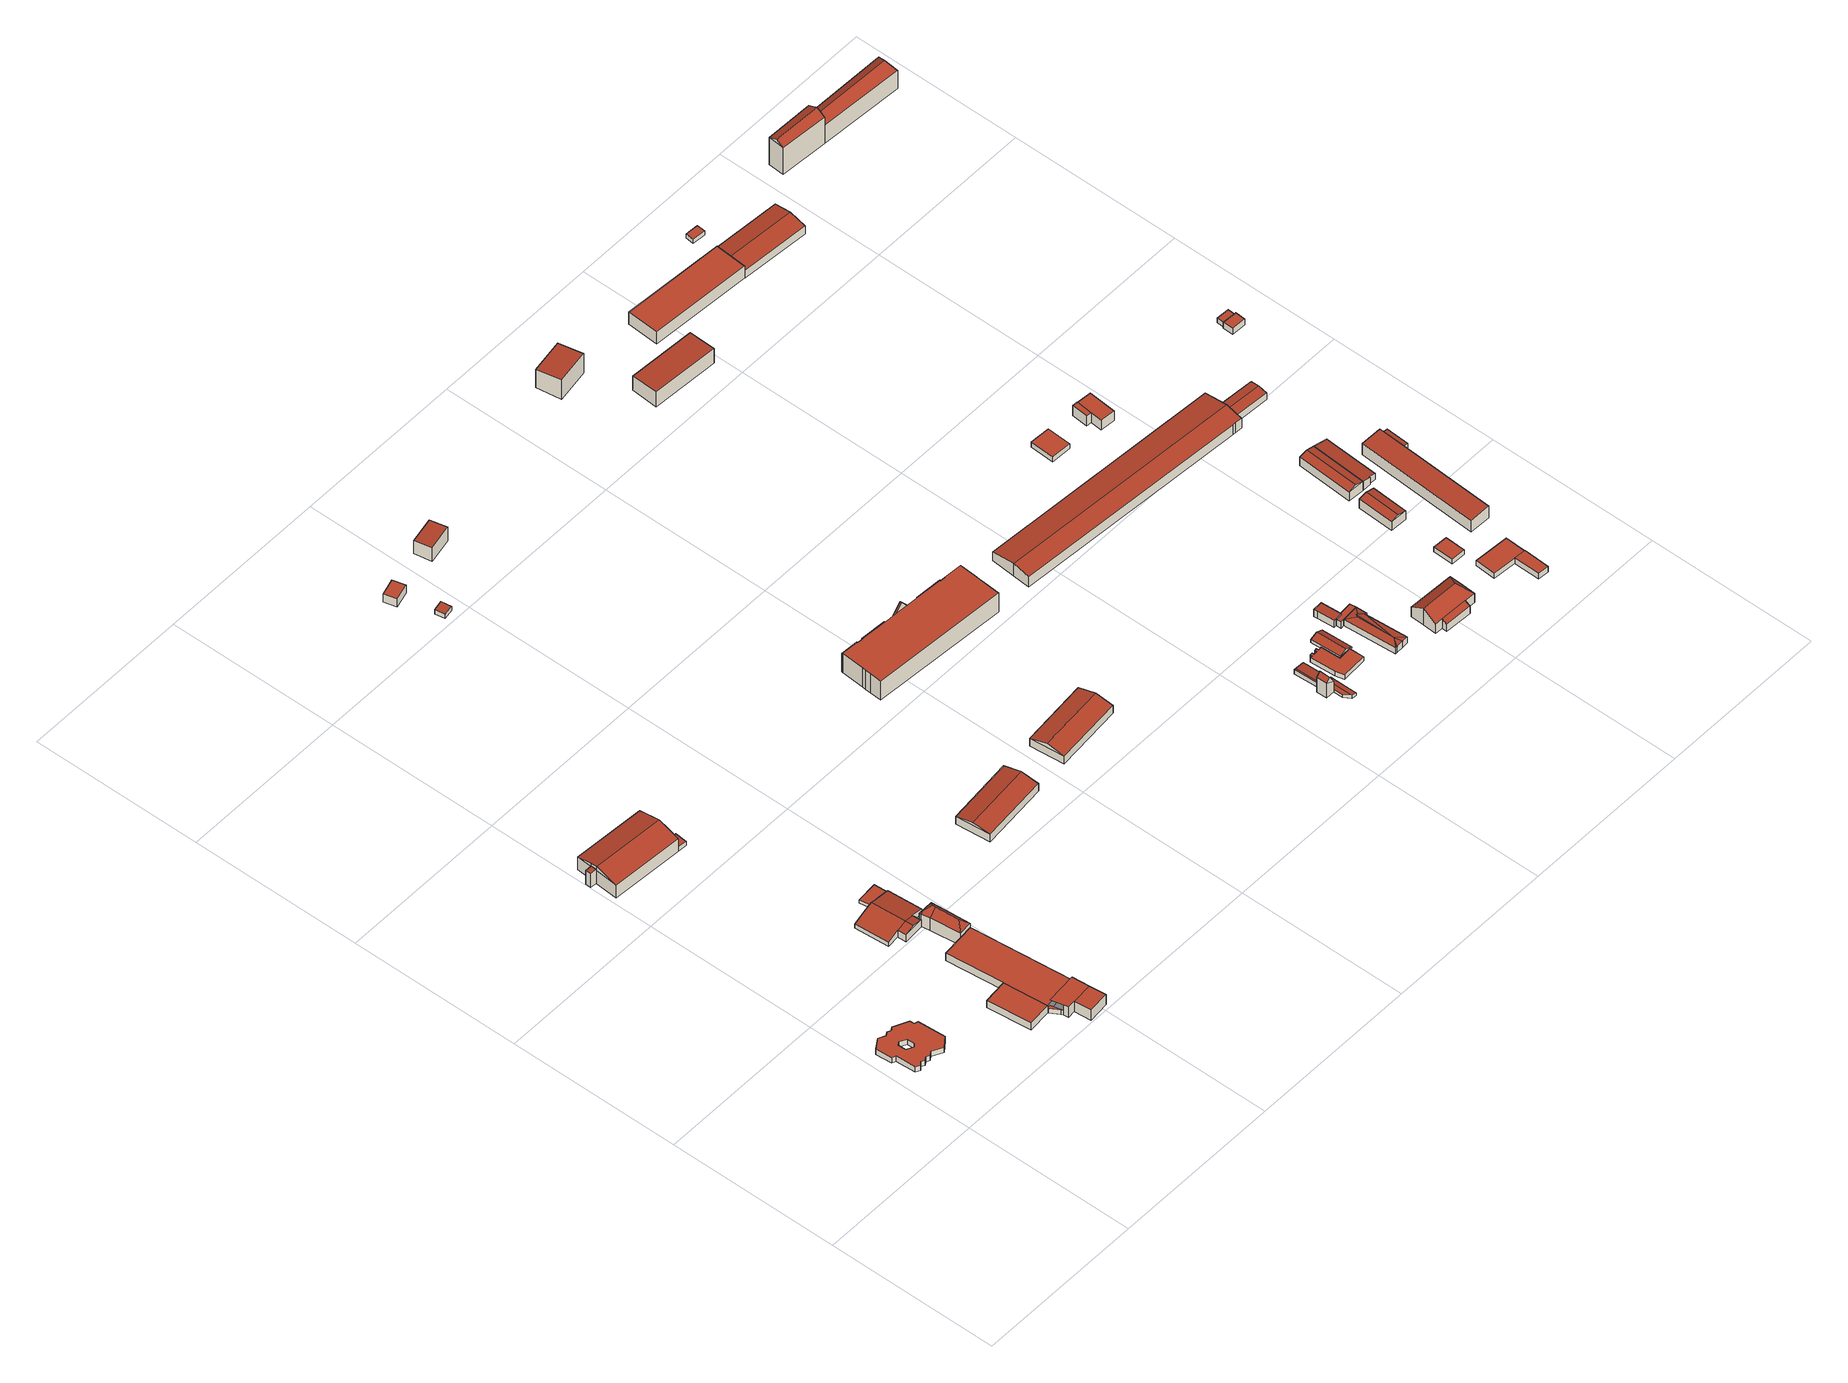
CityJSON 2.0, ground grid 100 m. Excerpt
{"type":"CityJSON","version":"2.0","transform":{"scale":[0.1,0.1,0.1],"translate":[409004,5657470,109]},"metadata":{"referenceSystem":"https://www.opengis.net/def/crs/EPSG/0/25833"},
"CityObjects":{
"building1":{"type":"Building","attributes":{"Gemeindeschluessel":14612000,"Dachneigung":90,"Dachorientierung":0,"MittlereTraufHoehe":114.91,"QualitaetDacherkennung":99,"ObjektHoehe":3.63,"BodenHoehe":111.28,"Geometrietyp2DReferenz":"3000","AbsoluteHoehe":114.91,"Dachflaeche":569.96,"measuredHeight":3.63,"function":"31001_2000","roofType":"1000","storeysAboveGround":1},"geometry":[{"type":"MultiSurface","lod":"2","boundaries":[[[0,1,2,3]],[[1,4,5,2]],[[4,6,7,5]],[[6,8,9,7]],[[8,10,11,9]],[[10,12,13,11]],[[12,14,15,13]],[[14,16,17,15]],[[16,18,19,17]],[[18,20,21,19]],[[20,22,23,21]],[[22,24,25,23]],[[24,26,27,25]],[[26,28,29,27]],[[28,30,31,29]],[[30,32,33,31]],[[32,34,35,33]],[[34,36,37,35]],[[36,38,39,37]],[[40,41,42,43]],[[41,44,45,42]],[[44,46,47,45]],[[46,48,49,47]],[[48,50,51,49]],[[50,40,43,51]],[[38,0,3,39]],[[38,40,50,48,46,44,41,40,38,36,34,32,30,28,26,24,22,20,18,16,14,12,10,8,6,4,1,0]],[[3,2,5,7,9,11,13,15,17,19,21,23,25,27,29,31,33,35,37,39,43,42,45,47,49,51,43,39]]],"semantics":{"surfaces":[{"type":"WallSurface"},{"type":"RoofSurface"},{"type":"GroundSurface"}],"values":[0,0,0,0,0,0,0,0,0,0,0,0,0,0,0,0,0,0,0,0,0,0,0,0,0,0,1,2]}}]},
"building2":{"type":"Building","attributes":{"Dachtyp_tdc":"tdcPolyFlatRoof","Gemeindeschluessel":14612000,"Dachneigung":3.98,"QualitaetDacherkennung":60,"Geometrietyp2DReferenz":"3000","measuredHeight":9.64,"function":"31001_2000","roofType":"2100"},"geometry":[{"type":"Solid","lod":"2","boundaries":[[[[52,53,54,55]],[[53,56,57,54]],[[56,58,59,57]],[[58,52,55,59]],[[58,56,53,52]],[[55,54,57,59]]]],"semantics":{"surfaces":[{"type":"WallSurface"},{"type":"RoofSurface"},{"type":"GroundSurface"}],"values":[[0,0,0,0,1,2]]}}]},
"building3":{"type":"Building","attributes":{"Gemeindeschluessel":14612000,"Geometrietyp2DReferenz":"3000","function":"31001_2000","roofType":"9999"},"children":["building3-1","building3-2","building3-3","building3-4","building3-5"]},
"building3-1":{"type":"BuildingPart","attributes":{"Dachtyp_tdc":"tdcPolyFlatRoof","Dachneigung":0,"QualitaetDacherkennung":88,"Geometrietyp2DReferenz":"3000","measuredHeight":4.93,"roofType":"1000"},"parents":["building3"],"geometry":[{"type":"MultiSurface","lod":"2","boundaries":[[[60,61,62,63]],[[61,64,65,62]],[[64,66,67,65]],[[66,64,61,60]],[[63,62,65,67]]],"semantics":{"surfaces":[{"type":"WallSurface"},{"type":"RoofSurface"},{"type":"GroundSurface"}],"values":[0,0,0,1,2]}}]},
"building3-2":{"type":"BuildingPart","attributes":{"Dachtyp_tdc":"tdcPolyFlatRoof","Dachneigung":0,"QualitaetDacherkennung":66,"Geometrietyp2DReferenz":"3000","measuredHeight":7.04,"roofType":"1000"},"parents":["building3"],"geometry":[{"type":"MultiSurface","lod":"2","boundaries":[[[68,69,70,71,72]],[[73,74,75,76]],[[74,77,78,79,75]],[[80,77,74,73,69,68]],[[71,70,76,75,79,81]]],"semantics":{"surfaces":[{"type":"WallSurface"},{"type":"RoofSurface"},{"type":"GroundSurface"}],"values":[0,0,0,1,2]}}]},
"building3-3":{"type":"BuildingPart","attributes":{"Dachtyp_tdc":"tdcPolyFlatRoof","Dachneigung":0,"QualitaetDacherkennung":81,"Geometrietyp2DReferenz":"3000","measuredHeight":7.07,"roofType":"1000"},"parents":["building3"],"geometry":[{"type":"MultiSurface","lod":"2","boundaries":[[[82,83,70,69]],[[82,84,85,83]],[[84,73,76,85]],[[73,84,82,69]],[[70,83,85,76]]],"semantics":{"surfaces":[{"type":"WallSurface"},{"type":"RoofSurface"},{"type":"GroundSurface"}],"values":[0,0,0,1,2]}}]},
"building3-4":{"type":"BuildingPart","attributes":{"Dachtyp_tdc":"tdcPolyFlatRoof","Dachneigung":0,"QualitaetDacherkennung":66,"Geometrietyp2DReferenz":"3000","measuredHeight":3.31,"roofType":"1000"},"parents":["building3"],"geometry":[{"type":"MultiSurface","lod":"2","boundaries":[[[78,86,87,79]],[[86,88,89,87]],[[88,90,63,89]],[[88,86,78,91,90]],[[63,81,79,87,89]]],"semantics":{"surfaces":[{"type":"WallSurface"},{"type":"RoofSurface"},{"type":"GroundSurface"}],"values":[0,0,0,1,2]}}]},
"building3-5":{"type":"BuildingPart","attributes":{"Dachtyp_tdc":"tdcPolyFlatRoof","Dachneigung":0,"QualitaetDacherkennung":70,"Geometrietyp2DReferenz":"3000","measuredHeight":5.17,"roofType":"1000"},"parents":["building3"],"geometry":[{"type":"MultiSurface","lod":"2","boundaries":[[[92,72,71,93]],[[94,60,63,90]],[[95,96,97,67,66]],[[96,98,99,97]],[[98,92,93,99]],[[98,96,95,94,100,72,92]],[[93,71,81,63,67,97,99]]],"semantics":{"surfaces":[{"type":"WallSurface"},{"type":"RoofSurface"},{"type":"GroundSurface"}],"values":[0,0,0,0,0,1,2]}}]},
"building4":{"type":"Building","attributes":{"Dachtyp_tdc":"tdcGableRoof","Gemeindeschluessel":14612000,"Dachneigung":14.98,"QualitaetDacherkennung":90,"Geometrietyp2DReferenz":"3000","measuredHeight":12.4,"function":"31001_2000","roofType":"3100"},"geometry":[{"type":"Solid","lod":"2","boundaries":[[[[101,102,55,103]],[[102,104,59,55]],[[104,105,106,59]],[[105,107,108,106]],[[107,109,110,108]],[[109,111,112,110]],[[111,101,103,112]],[[111,113,114,115,101]],[[105,116,117,115,114,107]],[[102,117,116,104]],[[101,115,117,102]],[[104,116,105]],[[109,113,111]],[[107,114,113,109]],[[103,55,59,106,108,110,112]]]],"semantics":{"surfaces":[{"type":"WallSurface"},{"type":"RoofSurface"},{"type":"GroundSurface"}],"values":[[0,0,0,0,0,0,0,1,1,0,0,0,0,0,2]]}}]},
"building5":{"type":"Building","attributes":{"Gemeindeschluessel":14612000,"Geometrietyp2DReferenz":"3000","function":"31001_2000","roofType":"9999"},"children":["building5-1","building5-2"]},
"building5-1":{"type":"BuildingPart","attributes":{"Dachtyp_tdc":"tdcGableRoof","Dachneigung":14.1,"QualitaetDacherkennung":59,"Geometrietyp2DReferenz":"3000","measuredHeight":6.17,"roofType":"3100"},"parents":["building5"],"geometry":[{"type":"MultiSurface","lod":"2","boundaries":[[[118,119,120,121]],[[119,122,123,120]],[[122,124,125,123]],[[126,127,128,129]],[[127,130,131,128]],[[130,132,133,131]],[[132,134,135,133]],[[134,136,137,135]],[[136,138,139,137]],[[138,118,121,139]],[[134,132,130,127,126,140,141]],[[141,124,122,119,118,138,136,134]],[[121,120,123,125,142,129,128,131,133,135,137,139]]],"semantics":{"surfaces":[{"type":"WallSurface"},{"type":"RoofSurface"},{"type":"GroundSurface"}],"values":[0,0,0,0,0,0,0,0,0,0,1,1,2]}}]},
"building5-2":{"type":"BuildingPart","attributes":{"Dachtyp_tdc":"tdcGableRoof","Dachneigung":14.08,"QualitaetDacherkennung":79,"Geometrietyp2DReferenz":"3000","measuredHeight":6.19,"roofType":"3100"},"parents":["building5"],"geometry":[{"type":"MultiSurface","lod":"2","boundaries":[[[143,144,145,146]],[[144,147,148,145]],[[147,126,129,148]],[[143,146,125,124]],[[143,124,141,149,144]],[[147,149,141,126]],[[144,149,147]],[[146,145,148,129,142,125]]],"semantics":{"surfaces":[{"type":"WallSurface"},{"type":"RoofSurface"},{"type":"GroundSurface"}],"values":[0,0,0,0,1,1,0,2]}}]},
"building6":{"type":"Building","attributes":{"Dachtyp_tdc":"tdcPolyFlatRoof","Gemeindeschluessel":14612000,"Dachneigung":0,"QualitaetDacherkennung":71,"Geometrietyp2DReferenz":"3000","measuredHeight":3,"function":"31001_2000","roofType":"1000"},"geometry":[{"type":"Solid","lod":"2","boundaries":[[[[150,151,152,153]],[[151,154,155,152]],[[154,156,157,155]],[[156,150,153,157]],[[156,154,151,150]],[[153,152,155,157]]]],"semantics":{"surfaces":[{"type":"WallSurface"},{"type":"RoofSurface"},{"type":"GroundSurface"}],"values":[[0,0,0,0,1,2]]}}]},
"building7":{"type":"Building","attributes":{"Dachtyp_tdc":"tdcFreeFormRoof","Gemeindeschluessel":14612000,"Dachneigung":44.34,"QualitaetDacherkennung":5,"Geometrietyp2DReferenz":"3000","measuredHeight":12.81,"function":"31001_2000","roofType":"5000"},"geometry":[{"type":"Solid","lod":"2","boundaries":[[[[158,159,160,161]],[[159,162,163,160]],[[162,164,165,163]],[[164,166,167,165]],[[166,168,169,167]],[[168,158,161,169]],[[170,171,168,166]],[[170,166,164]],[[172,171,170,164,162]],[[173,172,162,159]],[[173,159,158]],[[171,172,173,158,168]],[[161,160,163,165,167,169]]]],"semantics":{"surfaces":[{"type":"WallSurface"},{"type":"RoofSurface"},{"type":"GroundSurface"}],"values":[[0,0,0,0,0,0,1,1,1,1,1,1,2]]}}]},
"building8":{"type":"Building","attributes":{"Dachtyp_tdc":"tdcPolyFlatRoof","Gemeindeschluessel":14612000,"Dachneigung":0,"QualitaetDacherkennung":32,"Geometrietyp2DReferenz":"3000","measuredHeight":2.02,"function":"31001_2000","roofType":"1000"},"geometry":[{"type":"Solid","lod":"2","boundaries":[[[[174,175,176,177]],[[175,178,179,176]],[[178,180,181,179]],[[180,174,177,181]],[[180,178,175,174]],[[177,176,179,181]]]],"semantics":{"surfaces":[{"type":"WallSurface"},{"type":"RoofSurface"},{"type":"GroundSurface"}],"values":[[0,0,0,0,1,2]]}}]},
"building9":{"type":"Building","attributes":{"Dachtyp_tdc":"tdcGableRoof","Gemeindeschluessel":14612000,"Dachneigung":12.8,"QualitaetDacherkennung":93,"Geometrietyp2DReferenz":"3000","measuredHeight":7.67,"function":"31001_2000","roofType":"3100"},"geometry":[{"type":"Solid","lod":"2","boundaries":[[[[182,183,184,185]],[[183,186,187,184]],[[186,188,189,187]],[[188,182,185,189]],[[186,183,190]],[[182,188,191]],[[183,182,191,190]],[[188,186,190,191]],[[185,184,187,189]]]],"semantics":{"surfaces":[{"type":"WallSurface"},{"type":"RoofSurface"},{"type":"GroundSurface"}],"values":[[0,0,0,0,0,0,1,1,2]]}}]},
"building10":{"type":"Building","attributes":{"Dachtyp_tdc":"tdcPolyFlatRoof","Gemeindeschluessel":14612000,"Dachneigung":0,"QualitaetDacherkennung":80,"Geometrietyp2DReferenz":"3000","measuredHeight":5.63,"function":"31001_2000","roofType":"1000"},"geometry":[{"type":"Solid","lod":"2","boundaries":[[[[192,193,194,195]],[[193,196,197,194]],[[196,198,199,197]],[[198,192,195,199]],[[198,196,193,192]],[[195,194,197,199]]]],"semantics":{"surfaces":[{"type":"WallSurface"},{"type":"RoofSurface"},{"type":"GroundSurface"}],"values":[[0,0,0,0,1,2]]}}]},
"building11":{"type":"Building","attributes":{"Dachtyp_tdc":"tdcPolyFlatRoof","Gemeindeschluessel":14612000,"Dachneigung":3.37,"QualitaetDacherkennung":80,"Geometrietyp2DReferenz":"3000","measuredHeight":3.05,"function":"31001_2000","roofType":"2100"},"geometry":[{"type":"Solid","lod":"2","boundaries":[[[[200,201,202,203]],[[201,204,205,202]],[[204,206,207,205]],[[206,200,203,207]],[[206,204,201,200]],[[203,202,205,207]]]],"semantics":{"surfaces":[{"type":"WallSurface"},{"type":"RoofSurface"},{"type":"GroundSurface"}],"values":[[0,0,0,0,1,2]]}}]},
"building12":{"type":"Building","attributes":{"Dachtyp_tdc":"tdcPolyFlatRoof","Gemeindeschluessel":14612000,"Dachneigung":2.87,"QualitaetDacherkennung":81,"Geometrietyp2DReferenz":"3000","measuredHeight":9.74,"function":"31001_2000","roofType":"2100"},"geometry":[{"type":"Solid","lod":"2","boundaries":[[[[208,209,210,211]],[[209,212,213,210]],[[212,214,215,213]],[[214,208,211,215]],[[214,212,209,208]],[[211,210,213,215]]]],"semantics":{"surfaces":[{"type":"WallSurface"},{"type":"RoofSurface"},{"type":"GroundSurface"}],"values":[[0,0,0,0,1,2]]}}]},
"building13":{"type":"Building","attributes":{"Dachtyp_tdc":"tdcGableRoof","Gemeindeschluessel":14612000,"Dachneigung":13.74,"QualitaetDacherkennung":91,"Geometrietyp2DReferenz":"3000","measuredHeight":7.77,"function":"31001_2000","roofType":"3100"},"geometry":[{"type":"Solid","lod":"2","boundaries":[[[[216,217,218,219]],[[217,220,221,218]],[[220,222,223,221]],[[222,216,219,223]],[[220,217,224]],[[216,222,225]],[[217,216,225,224]],[[222,220,224,225]],[[219,218,221,223]]]],"semantics":{"surfaces":[{"type":"WallSurface"},{"type":"RoofSurface"},{"type":"GroundSurface"}],"values":[[0,0,0,0,0,0,1,1,2]]}}]},
"building14":{"type":"Building","attributes":{"Gemeindeschluessel":14612000,"Geometrietyp2DReferenz":"3000","function":"31001_2000","roofType":"9999"},"children":["building14-1","building14-2","building14-3","building14-4","building14-5","building14-6"]},
"building14-1":{"type":"BuildingPart","attributes":{"Dachtyp_tdc":"tdcPolyFlatRoof","Dachneigung":0,"QualitaetDacherkennung":36,"Geometrietyp2DReferenz":"3000","measuredHeight":12.9,"roofType":"1000"},"parents":["building14"],"geometry":[{"type":"MultiSurface","lod":"2","boundaries":[[[226,227,228,229]],[[230,231,232,233]],[[231,226,229,232]],[[231,230,227,226]],[[229,228,233,232]]],"semantics":{"surfaces":[{"type":"WallSurface"},{"type":"RoofSurface"},{"type":"GroundSurface"}],"values":[0,0,0,1,2]}}]},
"building14-2":{"type":"BuildingPart","attributes":{"Dachtyp_tdc":"tdcFreeFormRoof","Dachneigung":18.42,"QualitaetDacherkennung":29,"Geometrietyp2DReferenz":"3000","measuredHeight":12.99,"roofType":"5000"},"parents":["building14"],"geometry":[{"type":"MultiSurface","lod":"2","boundaries":[[[234,235,236,237]],[[235,238,239,240,236]],[[241,242,243,244]],[[242,234,237,243]],[[245,246,238,235,234,247]],[[234,242,248,247]],[[242,241,248]],[[241,245,247,248]],[[237,236,240,249,250,244,243]]],"semantics":{"surfaces":[{"type":"WallSurface"},{"type":"RoofSurface"},{"type":"GroundSurface"}],"values":[0,0,0,0,1,1,1,1,2]}}]},
"building14-3":{"type":"BuildingPart","attributes":{"Dachtyp_tdc":"tdcGableRoof","Dachneigung":52.6,"QualitaetDacherkennung":2,"Geometrietyp2DReferenz":"3000","measuredHeight":18.3,"roofType":"3100"},"parents":["building14"],"geometry":[{"type":"MultiSurface","lod":"2","boundaries":[[[239,251,252,240]],[[251,253,254,252]],[[253,255,256,254]],[[255,257,258,256]],[[259,260,261,262,263,264]],[[255,253,263,262,265,257]],[[251,264,263,253]],[[239,259,264,251]],[[266,260,259,239]],[[240,252,254,256,258,249]]],"semantics":{"surfaces":[{"type":"WallSurface"},{"type":"RoofSurface"},{"type":"GroundSurface"}],"values":[0,0,0,0,1,1,0,0,0,2]}}]},
"building14-4":{"type":"BuildingPart","attributes":{"Dachtyp_tdc":"tdcPolyFlatRoof","Dachneigung":0,"QualitaetDacherkennung":50,"Geometrietyp2DReferenz":"3000","measuredHeight":13.37,"roofType":"1000"},"parents":["building14"],"geometry":[{"type":"MultiSurface","lod":"2","boundaries":[[[267,268,244,228,227]],[[268,241,244]],[[269,270,271]],[[269,272,273,274,270]],[[275,276,277,278,279]],[[276,280,281,277]],[[280,282,283,281]],[[282,284,285,283]],[[284,286,287,285]],[[286,288,289,287]],[[288,290,291,289]],[[290,292,293,291]],[[292,294,295,293]],[[294,296,230,233,295]],[[296,294,292,290,288,286,284,282,280,276,275,272,269,297,265,261,298,268,267]],[[228,244,250,249,258,270,274,278,277,281,283,285,287,289,291,293,295,233]]],"semantics":{"surfaces":[{"type":"WallSurface"},{"type":"RoofSurface"},{"type":"GroundSurface"}],"values":[0,0,0,0,0,0,0,0,0,0,0,0,0,0,1,2]}}]},
"building14-5":{"type":"BuildingPart","attributes":{"Dachtyp_tdc":"tdcPolyFlatRoof","Dachneigung":0,"QualitaetDacherkennung":0,"Geometrietyp2DReferenz":"3000","measuredHeight":3.1,"roofType":"9999"},"parents":["building14"],"geometry":[{"type":"MultiSurface","lod":"2","boundaries":[[[279,299,300,273]],[[273,300,301,274]],[[300,299,302,301]],[[299,279,278,302]],[[274,301,302,278]],[[274,278,279,273]]],"semantics":{"surfaces":[{"type":"RoofSurface"},{"type":"WallSurface"},{"type":"GroundSurface"},{"type":"ClosureSurface","isClosure":"1","QuelleClosure":"LoD1Solid"}],"values":[0,1,1,1,2,3]}}]},
"building14-6":{"type":"BuildingPart","attributes":{"Dachtyp_tdc":"tdcPolyFlatRoof","Dachneigung":0,"QualitaetDacherkennung":34,"Geometrietyp2DReferenz":"3000","measuredHeight":12.9,"roofType":"1000"},"parents":["building14"],"geometry":[{"type":"MultiSurface","lod":"2","boundaries":[[[303,304,305,256]],[[304,306,307,305]],[[306,308,309,307]],[[308,271,270,309]],[[310,303,256,258]],[[310,271,308,306,304,303]],[[256,305,307,309,270,258]]],"semantics":{"surfaces":[{"type":"WallSurface"},{"type":"RoofSurface"},{"type":"GroundSurface"}],"values":[0,0,0,0,0,1,2]}}]},
"building15":{"type":"Building","attributes":{"Dachtyp_tdc":"tdcGableRoof","Gemeindeschluessel":14612000,"Dachneigung":61.34,"QualitaetDacherkennung":7,"Geometrietyp2DReferenz":"3000","measuredHeight":12.87,"function":"31001_9998","roofType":"3100"},"geometry":[{"type":"Solid","lod":"2","boundaries":[[[[311,312,313,314]],[[312,315,316,313]],[[315,317,318,316]],[[317,311,314,318]],[[315,312,319]],[[311,317,320]],[[312,311,320,319]],[[317,315,319,320]],[[314,313,316,318]]]],"semantics":{"surfaces":[{"type":"WallSurface"},{"type":"RoofSurface"},{"type":"GroundSurface"}],"values":[[0,0,0,0,0,0,1,1,2]]}}]},
"building16":{"type":"Building","attributes":{"Dachtyp_tdc":"tdcFreeFormRoof","Gemeindeschluessel":14612000,"Dachneigung":10.31,"QualitaetDacherkennung":27,"Geometrietyp2DReferenz":"3000","measuredHeight":2.37,"function":"31001_9998","roofType":"5000"},"geometry":[{"type":"Solid","lod":"2","boundaries":[[[[321,322,314,313]],[[322,323,324,314]],[[323,325,326,324]],[[325,327,328,326]],[[327,329,330,328]],[[329,331,332,330]],[[331,321,313,332]],[[331,333,334,322,321]],[[327,325,323,334,333,329]],[[323,322,334]],[[331,329,333]],[[313,314,324,326,328,330,332]]]],"semantics":{"surfaces":[{"type":"WallSurface"},{"type":"RoofSurface"},{"type":"GroundSurface"}],"values":[[0,0,0,0,0,0,0,1,1,0,0,2]]}}]},
"building17":{"type":"Building","attributes":{"Dachtyp_tdc":"tdcHipAndGableRoof","Gemeindeschluessel":14612000,"Dachneigung":10.2,"QualitaetDacherkennung":43,"Geometrietyp2DReferenz":"3000","measuredHeight":3.14,"function":"31001_9998","roofType":"5000"},"geometry":[{"type":"Solid","lod":"2","boundaries":[[[[335,336,337,338]],[[336,339,340,337]],[[339,341,342,340]],[[341,335,338,342]],[[339,336,343]],[[335,341,344]],[[336,335,344,343]],[[341,339,343,344]],[[338,337,340,342]]]],"semantics":{"surfaces":[{"type":"WallSurface"},{"type":"RoofSurface"},{"type":"GroundSurface"}],"values":[[0,0,0,0,1,0,1,1,2]]}}]},
"building18":{"type":"Building","attributes":{"Dachtyp_tdc":"tdcPolyFlatRoof","Gemeindeschluessel":14612000,"Dachneigung":0,"QualitaetDacherkennung":20,"Geometrietyp2DReferenz":"3000","measuredHeight":3,"function":"31001_9998","roofType":"1000"},"geometry":[{"type":"Solid","lod":"2","boundaries":[[[[345,346,347,348]],[[346,349,350,347]],[[349,351,352,350]],[[351,353,354,352]],[[353,355,356,354]],[[355,357,358,356]],[[357,359,360,358]],[[359,361,362,360]],[[361,363,364,362]],[[363,365,366,364]],[[365,367,368,366]],[[367,369,370,368]],[[369,371,372,370]],[[371,373,374,372]],[[373,345,348,374]],[[373,371,369,367,365,363,361,359,357,355,353,351,349,346,345]],[[348,347,350,352,354,356,358,360,362,364,366,368,370,372,374]]]],"semantics":{"surfaces":[{"type":"WallSurface"},{"type":"RoofSurface"},{"type":"GroundSurface"}],"values":[[0,0,0,0,0,0,0,0,0,0,0,0,0,0,0,1,2]]}}]},
"building19":{"type":"Building","attributes":{"Dachtyp_tdc":"tdcGableRoof","Gemeindeschluessel":14612000,"Dachneigung":26.2,"QualitaetDacherkennung":58,"Geometrietyp2DReferenz":"3000","measuredHeight":3.34,"function":"31001_9998","roofType":"3100"},"geometry":[{"type":"Solid","lod":"2","boundaries":[[[[375,376,377,378]],[[376,379,380,377]],[[379,381,382,380]],[[381,375,378,382]],[[379,376,383]],[[375,381,384]],[[376,375,384,383]],[[381,379,383,384]],[[378,377,380,382]]]],"semantics":{"surfaces":[{"type":"WallSurface"},{"type":"RoofSurface"},{"type":"GroundSurface"}],"values":[[0,0,0,0,0,0,1,1,2]]}}]},
"building20":{"type":"Building","attributes":{"Dachtyp_tdc":"tdcPolyFlatRoof","Gemeindeschluessel":14612000,"Dachneigung":3.35,"QualitaetDacherkennung":83,"Geometrietyp2DReferenz":"3000","measuredHeight":13.62,"function":"31001_2000","roofType":"2100"},"geometry":[{"type":"Solid","lod":"2","boundaries":[[[[385,386,387,388]],[[386,389,390,387]],[[389,391,392,390]],[[391,385,388,392]],[[391,389,386,385]],[[388,387,390,392]]]],"semantics":{"surfaces":[{"type":"WallSurface"},{"type":"RoofSurface"},{"type":"GroundSurface"}],"values":[[0,0,0,0,1,2]]}}]},
"building21":{"type":"Building","attributes":{"Dachtyp_tdc":"tdcFreeFormRoof","Gemeindeschluessel":14612000,"Dachneigung":10.04,"QualitaetDacherkennung":96,"Geometrietyp2DReferenz":"3000","measuredHeight":5.12,"function":"31001_2000","roofType":"5000"},"geometry":[{"type":"Solid","lod":"2","boundaries":[[[[393,394,395,396]],[[394,397,398,395]],[[397,399,400,398]],[[399,401,402,400]],[[401,403,404,402]],[[403,405,406,404]],[[405,407,408,406]],[[407,409,410,408]],[[409,411,412,410]],[[411,393,396,412]],[[413,411,409]],[[414,415,413,409,407]],[[416,414,407,405]],[[416,401,399]],[[416,403,401]],[[403,416,405]],[[393,397,394]],[[393,399,397]],[[393,416,399]],[[415,416,393]],[[416,415,414]],[[413,415,393,411]],[[396,395,398,400,402,404,406,408,410,412]]]],"semantics":{"surfaces":[{"type":"WallSurface"},{"type":"RoofSurface"},{"type":"GroundSurface"}],"values":[[0,0,0,0,0,0,0,0,0,0,1,1,1,1,1,1,1,1,1,1,1,1,2]]}}]},
"building22":{"type":"Building","attributes":{"Dachtyp_tdc":"tdcPolyFlatRoof","Gemeindeschluessel":14612000,"Dachneigung":3.18,"QualitaetDacherkennung":87,"Geometrietyp2DReferenz":"3000","measuredHeight":4.76,"function":"31001_2000","roofType":"2100"},"geometry":[{"type":"Solid","lod":"2","boundaries":[[[[417,418,419,420]],[[418,421,422,419]],[[421,423,424,422]],[[423,425,426,424]],[[425,427,428,426]],[[427,429,430,428]],[[429,417,420,430]],[[429,427,425,423,421,418,417]],[[420,419,422,424,426,428,430]]]],"semantics":{"surfaces":[{"type":"WallSurface"},{"type":"RoofSurface"},{"type":"GroundSurface"}],"values":[[0,0,0,0,0,0,0,1,2]]}}]},
"building23":{"type":"Building","attributes":{"Dachtyp_tdc":"tdcPolyFlatRoof","Gemeindeschluessel":14612000,"Dachneigung":0,"QualitaetDacherkennung":66,"Geometrietyp2DReferenz":"3000","measuredHeight":4.34,"function":"31001_2000","roofType":"1000"},"geometry":[{"type":"Solid","lod":"2","boundaries":[[[[409,407,408,410]],[[407,431,432,408]],[[431,433,430,432]],[[433,434,428,430]],[[434,435,426,428]],[[435,436,437,426]],[[436,409,410,437]],[[436,435,434,433,431,407,409]],[[410,408,432,430,428,426,437]]]],"semantics":{"surfaces":[{"type":"WallSurface"},{"type":"RoofSurface"},{"type":"GroundSurface"}],"values":[[0,0,0,0,0,0,0,1,2]]}}]},
"building24":{"type":"Building","attributes":{"Dachtyp_tdc":"tdcPolyFlatRoof","Gemeindeschluessel":14612000,"Dachneigung":2.9,"QualitaetDacherkennung":91,"Geometrietyp2DReferenz":"3000","measuredHeight":10.38,"function":"31001_2000","roofType":"2100"},"geometry":[{"type":"Solid","lod":"2","boundaries":[[[[438,439,440,441]],[[439,442,443,440]],[[442,444,445,443]],[[444,438,441,445]],[[444,442,439,438]],[[441,440,443,445]]]],"semantics":{"surfaces":[{"type":"WallSurface"},{"type":"RoofSurface"},{"type":"GroundSurface"}],"values":[[0,0,0,0,1,2]]}}]},
"building25":{"type":"Building","attributes":{"Gemeindeschluessel":14612000,"Geometrietyp2DReferenz":"3000","function":"31001_2000","roofType":"9999"},"children":["building25-1","building25-2"]},
"building25-1":{"type":"BuildingPart","attributes":{"Dachtyp_tdc":"tdcPolyFlatRoof","Dachneigung":25.89,"QualitaetDacherkennung":62,"Geometrietyp2DReferenz":"3000","measuredHeight":6.69,"roofType":"2100"},"parents":["building25"],"geometry":[{"type":"MultiSurface","lod":"2","boundaries":[[[446,447,448,449]],[[447,450,448]],[[451,452,453,454,455]],[[452,446,449,453]],[[452,451,447,446]],[[449,448,454,453]]],"semantics":{"surfaces":[{"type":"WallSurface"},{"type":"RoofSurface"},{"type":"GroundSurface"}],"values":[0,0,0,0,1,2]}}]},
"building25-2":{"type":"BuildingPart","attributes":{"Dachtyp_tdc":"tdcHipAndGableRoof","Dachneigung":32.83,"QualitaetDacherkennung":62,"Geometrietyp2DReferenz":"3000","measuredHeight":11.8,"roofType":"5000"},"parents":["building25"],"geometry":[{"type":"MultiSurface","lod":"2","boundaries":[[[450,456,448]],[[456,457,458,448]],[[457,459,460,458]],[[459,461,462,460]],[[461,463,464,462]],[[463,465,466,464]],[[465,467,468,466]],[[467,455,454,468]],[[467,465,463,469]],[[463,461,459,469]],[[459,457,456,450,455,467,469]],[[448,458,460,462,464,466,468,454]]],"semantics":{"surfaces":[{"type":"WallSurface"},{"type":"RoofSurface"},{"type":"GroundSurface"}],"values":[0,0,0,0,0,0,0,0,1,1,1,2]}}]},
"building26":{"type":"Building","attributes":{"Dachtyp_tdc":"tdcGableRoof","Gemeindeschluessel":14612000,"Dachneigung":10.66,"QualitaetDacherkennung":27,"Geometrietyp2DReferenz":"3000","measuredHeight":8.67,"function":"31001_2000","roofType":"3100"},"geometry":[{"type":"Solid","lod":"2","boundaries":[[[[470,471,472,473]],[[471,474,475,472]],[[474,476,477,475]],[[476,478,479,477]],[[478,480,481,479]],[[480,482,483,481]],[[482,484,485,483]],[[484,486,487,485]],[[486,488,489,487]],[[488,470,473,489]],[[484,482,480,478,476]],[[476,474,471,470,488,486,484]],[[473,472,475,477,479,481,483,485,487,489]]]],"semantics":{"surfaces":[{"type":"WallSurface"},{"type":"RoofSurface"},{"type":"GroundSurface"}],"values":[[0,0,0,0,0,0,0,0,0,0,1,1,2]]}}]},
"building27":{"type":"Building","attributes":{"Gemeindeschluessel":14612000,"Dachorientierung":0,"MittlereTraufHoehe":113.69,"ObjektHoehe":3.25,"BodenHoehe":110.44,"Geometrietyp2DReferenz":"3000","BezugspunktDach":"2000","AbsoluteHoehe":113.69,"Dachflaeche":165.05,"measuredHeight":3.25,"function":"31001_9998","storeysAboveGround":1},"geometry":[{"type":"MultiSurface","lod":"2","boundaries":[[[490,491,492,493]],[[493,492,494,495]],[[492,491,496,494]],[[491,490,497,496]],[[490,493,495,497]],[[495,494,496,497]]],"semantics":{"surfaces":[{"type":"RoofSurface"},{"type":"WallSurface"},{"type":"GroundSurface"}],"values":[0,1,1,1,1,2]}}]},
"building28":{"type":"Building","attributes":{"Gemeindeschluessel":14612000,"Dachneigung":90,"Dachorientierung":0,"MittlereTraufHoehe":115.17,"QualitaetDacherkennung":100,"ObjektHoehe":3.03,"BodenHoehe":112.14,"Geometrietyp2DReferenz":"3000","AbsoluteHoehe":115.17,"Dachflaeche":100.91,"measuredHeight":3.03,"function":"31001_2000","roofType":"1000","storeysAboveGround":1},"geometry":[{"type":"MultiSurface","lod":"2","boundaries":[[[498,499,500,501]],[[499,502,503,500]],[[502,504,505,503]],[[504,498,501,505]],[[504,502,499,498]],[[501,500,503,505]]],"semantics":{"surfaces":[{"type":"WallSurface"},{"type":"RoofSurface"},{"type":"GroundSurface"}],"values":[0,0,0,0,1,2]}}]},
"building29":{"type":"Building","attributes":{"Dachtyp_tdc":"tdcPolyFlatRoof","Gemeindeschluessel":14612000,"Dachneigung":0,"QualitaetDacherkennung":47,"Geometrietyp2DReferenz":"3000","measuredHeight":8.38,"function":"31001_2000","roofType":"1000"},"geometry":[{"type":"Solid","lod":"2","boundaries":[[[[506,507,508,509]],[[507,510,511,508]],[[510,512,513,511]],[[512,506,509,513]],[[512,510,507,506]],[[509,508,511,513]]]],"semantics":{"surfaces":[{"type":"WallSurface"},{"type":"RoofSurface"},{"type":"GroundSurface"}],"values":[[0,0,0,0,1,2]]}}]},
"building30":{"type":"Building","attributes":{"Gemeindeschluessel":14612000,"Geometrietyp2DReferenz":"3000","function":"31001_2000","roofType":"9999"},"children":["building30-1","building30-2"]},
"building30-1":{"type":"BuildingPart","attributes":{"Dachtyp_tdc":"tdcPolyFlatRoof","Dachneigung":0,"QualitaetDacherkennung":62,"Geometrietyp2DReferenz":"3000","measuredHeight":3.29,"roofType":"1000"},"parents":["building30"],"geometry":[{"type":"MultiSurface","lod":"2","boundaries":[[[514,515,516,517]],[[518,519,520,521]],[[519,522,523,520]],[[522,514,517,523]],[[522,519,518,515,514]],[[517,516,521,520,523]]],"semantics":{"surfaces":[{"type":"WallSurface"},{"type":"RoofSurface"},{"type":"GroundSurface"}],"values":[0,0,0,0,1,2]}}]},
"building30-2":{"type":"BuildingPart","attributes":{"Dachtyp_tdc":"tdcPolyFlatRoof","Dachneigung":0,"QualitaetDacherkennung":59,"Geometrietyp2DReferenz":"3000","measuredHeight":3.81,"roofType":"1000"},"parents":["building30"],"geometry":[{"type":"MultiSurface","lod":"2","boundaries":[[[524,525,526,516,515]],[[525,527,528,526]],[[527,529,518,521,528]],[[529,527,525,524]],[[516,526,528,521]]],"semantics":{"surfaces":[{"type":"WallSurface"},{"type":"RoofSurface"},{"type":"GroundSurface"}],"values":[0,0,0,1,2]}}]},
"building31":{"type":"Building","attributes":{"Dachtyp_tdc":"tdcGableRoof","Gemeindeschluessel":14612000,"Dachneigung":13.49,"QualitaetDacherkennung":91,"Geometrietyp2DReferenz":"3000","measuredHeight":7.34,"function":"31001_2000","roofType":"3100"},"geometry":[{"type":"Solid","lod":"2","boundaries":[[[[530,531,532,533]],[[531,534,535,532]],[[534,536,537,535]],[[536,530,533,537]],[[534,531,538]],[[530,536,539]],[[531,530,539,538]],[[536,534,538,539]],[[533,532,535,537]]]],"semantics":{"surfaces":[{"type":"WallSurface"},{"type":"RoofSurface"},{"type":"GroundSurface"}],"values":[[0,0,0,0,0,0,1,1,2]]}}]},
"building32":{"type":"Building","attributes":{"Gemeindeschluessel":14612000,"Geometrietyp2DReferenz":"3000","function":"31001_2000","roofType":"9999"},"children":["building32-1","building32-2"]},
"building32-1":{"type":"BuildingPart","attributes":{"Dachtyp_tdc":"tdcPolyFlatRoof","Dachneigung":0,"QualitaetDacherkennung":83,"Geometrietyp2DReferenz":"3000","measuredHeight":6.9,"roofType":"1000"},"parents":["building32"],"geometry":[{"type":"MultiSurface","lod":"2","boundaries":[[[540,541,542,543,544]],[[541,545,546,542]],[[545,547,548,549,546]],[[547,545,541,540]],[[543,542,546,549]]],"semantics":{"surfaces":[{"type":"WallSurface"},{"type":"RoofSurface"},{"type":"GroundSurface"}],"values":[0,0,0,1,2]}}]},
"building32-2":{"type":"BuildingPart","attributes":{"Dachtyp_tdc":"tdcPolyFlatRoof","Dachneigung":0,"QualitaetDacherkennung":59,"Geometrietyp2DReferenz":"3000","measuredHeight":6.9,"roofType":"1000"},"parents":["building32"],"geometry":[{"type":"MultiSurface","lod":"2","boundaries":[[[550,544,543,551]],[[548,552,553,549]],[[552,554,555,553]],[[554,550,551,555]],[[554,552,548,544,550]],[[551,543,549,553,555]]],"semantics":{"surfaces":[{"type":"WallSurface"},{"type":"RoofSurface"},{"type":"GroundSurface"}],"values":[0,0,0,0,1,2]}}]},
"building33":{"type":"Building","attributes":{"Dachtyp_tdc":"tdcGableRoof","Gemeindeschluessel":14612000,"Dachneigung":13.41,"QualitaetDacherkennung":94,"Geometrietyp2DReferenz":"3000","measuredHeight":7.37,"function":"31001_2000","roofType":"3100"},"geometry":[{"type":"Solid","lod":"2","boundaries":[[[[556,557,558,559]],[[557,560,561,558]],[[560,562,563,561]],[[562,556,559,563]],[[560,557,564]],[[556,562,565]],[[557,556,565,564]],[[562,560,564,565]],[[559,558,561,563]]]],"semantics":{"surfaces":[{"type":"WallSurface"},{"type":"RoofSurface"},{"type":"GroundSurface"}],"values":[[0,0,0,0,0,0,1,1,2]]}}]},
"building34":{"type":"Building","attributes":{"Dachtyp_tdc":"tdcPolyFlatRoof","Gemeindeschluessel":14612000,"Dachneigung":13.97,"QualitaetDacherkennung":95,"Geometrietyp2DReferenz":"3000","measuredHeight":6.23,"function":"31001_2000","roofType":"2100"},"geometry":[{"type":"Solid","lod":"2","boundaries":[[[[566,560,561,563]],[[560,567,568,561]],[[567,569,570,568]],[[569,571,572,570]],[[571,573,574,572]],[[573,566,563,574]],[[573,571,569,567,560,566]],[[563,561,568,570,572,574]]]],"semantics":{"surfaces":[{"type":"WallSurface"},{"type":"RoofSurface"},{"type":"GroundSurface"}],"values":[[0,0,0,0,0,0,1,2]]}}]},
"building35":{"type":"Building","attributes":{"Dachtyp_tdc":"tdcPolyFlatRoof","Gemeindeschluessel":14612000,"Dachneigung":3.26,"QualitaetDacherkennung":84,"Geometrietyp2DReferenz":"3000","measuredHeight":8.4,"function":"31001_2000","roofType":"2100"},"geometry":[{"type":"Solid","lod":"2","boundaries":[[[[575,576,577,578]],[[576,579,580,577]],[[579,581,582,580]],[[581,583,584,582]],[[583,575,578,584]],[[583,581,579,576,575]],[[578,577,580,582,584]]]],"semantics":{"surfaces":[{"type":"WallSurface"},{"type":"RoofSurface"},{"type":"GroundSurface"}],"values":[[0,0,0,0,0,1,2]]}}]},
"building36":{"type":"Building","attributes":{"Dachtyp_tdc":"tdcPolyFlatRoof","Gemeindeschluessel":14612000,"Dachneigung":0,"QualitaetDacherkennung":86,"Geometrietyp2DReferenz":"3000","measuredHeight":2.83,"function":"31001_2000","roofType":"1000"},"geometry":[{"type":"Solid","lod":"2","boundaries":[[[[585,586,587,588]],[[586,589,590,587]],[[589,591,592,590]],[[591,585,588,592]],[[591,589,586,585]],[[588,587,590,592]]]],"semantics":{"surfaces":[{"type":"WallSurface"},{"type":"RoofSurface"},{"type":"GroundSurface"}],"values":[[0,0,0,0,1,2]]}}]},
"building37":{"type":"Building","attributes":{"Dachtyp_tdc":"tdcFreeFormRoof","Gemeindeschluessel":14612000,"Dachneigung":10.5,"QualitaetDacherkennung":85,"Geometrietyp2DReferenz":"3000","measuredHeight":5.7,"function":"31001_2000","roofType":"5000"},"geometry":[{"type":"Solid","lod":"2","boundaries":[[[[593,594,595,596]],[[594,597,598,595]],[[597,599,600,598]],[[599,601,602,600]],[[601,593,596,602]],[[601,603,604,593]],[[603,599,597,594,604]],[[594,593,604]],[[601,599,603]],[[596,595,598,600,602]]]],"semantics":{"surfaces":[{"type":"WallSurface"},{"type":"RoofSurface"},{"type":"GroundSurface"}],"values":[[0,0,0,0,0,1,1,0,0,2]]}}]},
"building38":{"type":"Building","attributes":{"Dachtyp_tdc":"tdcGableRoof","Gemeindeschluessel":14612000,"Dachneigung":11.59,"QualitaetDacherkennung":90,"Geometrietyp2DReferenz":"3000","measuredHeight":7.55,"function":"31001_2000","roofType":"3100"},"geometry":[{"type":"Solid","lod":"2","boundaries":[[[[605,606,509,607]],[[606,608,609,509]],[[608,610,513,609]],[[610,611,612,513]],[[611,613,614,612]],[[613,615,616,614]],[[615,617,618,616]],[[617,619,620,618]],[[619,621,622,620]],[[621,605,607,622]],[[617,615,613,611,610,608]],[[608,606,605,621,619,617]],[[607,509,609,513,612,614,616,618,620,622]]]],"semantics":{"surfaces":[{"type":"WallSurface"},{"type":"RoofSurface"},{"type":"GroundSurface"}],"values":[[0,0,0,0,0,0,0,0,0,0,1,1,2]]}}]},
"building39":{"type":"Building","attributes":{"Dachtyp_tdc":"tdcPolyFlatRoof","Gemeindeschluessel":14612000,"Dachneigung":5.23,"QualitaetDacherkennung":96,"Geometrietyp2DReferenz":"3000","measuredHeight":5.26,"function":"31001_2000","roofType":"2100"},"geometry":[{"type":"Solid","lod":"2","boundaries":[[[[623,624,625,626]],[[624,627,628,625]],[[627,629,630,628]],[[629,623,626,630]],[[629,627,624,623]],[[626,625,628,630]]]],"semantics":{"surfaces":[{"type":"WallSurface"},{"type":"RoofSurface"},{"type":"GroundSurface"}],"values":[[0,0,0,0,1,2]]}}]},
"building40":{"type":"Building","attributes":{"Dachtyp_tdc":"tdcPolyFlatRoof","Gemeindeschluessel":14612000,"Dachneigung":0,"QualitaetDacherkennung":84,"Geometrietyp2DReferenz":"3000","measuredHeight":4.02,"function":"31001_2000","roofType":"1000"},"geometry":[{"type":"Solid","lod":"2","boundaries":[[[[631,632,633,634]],[[632,635,636,633]],[[635,637,638,636]],[[637,639,640,638]],[[639,641,642,640]],[[641,643,644,642]],[[643,631,634,644]],[[643,641,639,637,635,632,631]],[[634,633,636,638,640,642,644]]]],"semantics":{"surfaces":[{"type":"WallSurface"},{"type":"RoofSurface"},{"type":"GroundSurface"}],"values":[[0,0,0,0,0,0,0,1,2]]}}]},
"building41":{"type":"Building","attributes":{"Dachtyp_tdc":"tdcPolyFlatRoof","Gemeindeschluessel":14612000,"Dachneigung":0,"QualitaetDacherkennung":79,"Geometrietyp2DReferenz":"3000","measuredHeight":3.17,"function":"31001_2000","roofType":"1000"},"geometry":[{"type":"Solid","lod":"2","boundaries":[[[[645,646,647,636]],[[646,648,649,647]],[[648,650,640,649]],[[650,651,638,640]],[[651,645,636,638]],[[651,650,648,646,645]],[[636,647,649,640,638]]]],"semantics":{"surfaces":[{"type":"WallSurface"},{"type":"RoofSurface"},{"type":"GroundSurface"}],"values":[[0,0,0,0,0,1,2]]}}]},
"building42":{"type":"Building","attributes":{"Dachtyp_tdc":"tdcGableRoof","Gemeindeschluessel":14612000,"Dachneigung":27.73,"QualitaetDacherkennung":44,"Geometrietyp2DReferenz":"3000","measuredHeight":21.56,"function":"31001_2000","roofType":"3100"},"geometry":[{"type":"Solid","lod":"2","boundaries":[[[[652,653,654,655]],[[653,656,657,654]],[[656,658,659,657]],[[658,652,655,659]],[[656,653,660]],[[652,658,661]],[[653,652,661,660]],[[658,656,660,661]],[[655,654,657,659]]]],"semantics":{"surfaces":[{"type":"WallSurface"},{"type":"RoofSurface"},{"type":"GroundSurface"}],"values":[[0,0,0,0,0,0,1,1,2]]}}]},
"building43":{"type":"Building","attributes":{"Dachtyp_tdc":"tdcFreeFormRoof","Gemeindeschluessel":14612000,"Dachneigung":34.12,"QualitaetDacherkennung":22,"Geometrietyp2DReferenz":"3000","measuredHeight":16.88,"function":"31001_2000","roofType":"5000"},"geometry":[{"type":"Solid","lod":"2","boundaries":[[[[662,663,657,664]],[[663,665,654,657]],[[665,666,667,654]],[[666,668,669,667]],[[668,662,664,669]],[[670,668,666]],[[668,670,662]],[[671,670,666,665]],[[671,665,663]],[[670,671,663,662]],[[664,657,654,667,669]]]],"semantics":{"surfaces":[{"type":"WallSurface"},{"type":"RoofSurface"},{"type":"GroundSurface"}],"values":[[0,0,0,0,0,1,1,1,1,1,2]]}}]}
},
"vertices":[
[69,547,59],[62,640,59],[62,640,23],[69,547,23],[121,680,59],[121,680,23],[162,660,59],[162,660,23],[181,673,59],[181,673,23],[203,663,59],[203,663,23],[221,676,59],[221,676,23],[306,635,59],[306,635,23],[308,611,59],[308,611,23],[329,602,59],[329,602,23],[340,441,59],[340,441,23],[282,400,59],[282,400,23],[220,432,59],[220,432,23],[201,417,59],[201,417,23],[180,427,59],[180,427,23],[161,414,59],[161,414,23],[141,425,59],[141,425,23],[121,410,59],[121,410,23],[99,423,59],[99,423,23],[91,537,59],[91,537,23],[154,531,59],[193,512,59],[193,512,23],[154,531,23],[210,525,59],[210,525,23],[207,567,59],[207,567,23],[169,587,59],[169,587,23],[151,576,59],[151,576,23],
[40,2377,110],[3,2380,107],[3,2380,13],[40,2377,13],[5,2413,107],[5,2413,13],[42,2410,110],[42,2410,13],
[795,190,78],[659,177,78],[659,177,28],[795,190,28],[633,432,78],[633,432,28],[770,446,78],[770,446,28],
[998,209,99],[1007,110,99],[1007,110,28],[998,209,28],[998,209,80],[885,98,99],[840,94,99],[840,94,28],[885,98,28],[834,122,99],[834,122,61],[834,122,28],[818,192,99],[818,192,28],
[1017,13,99],[1017,13,28],[895,0,99],[895,0,28],
[829,132,61],[829,132,28],[797,184,61],[797,184,28],[795,190,61],[818,192,61],
[939,798,80],[939,798,28],[795,190,80],[770,446,80],[736,778,80],[736,778,28],[859,790,80],[859,790,28],[818,192,80],
[30,2243,102],[40,2377,102],[30,2243,13],[42,2410,102],[49,2503,102],[49,2503,13],[469,2473,102],[469,2473,13],[455,2283,102],[455,2283,13],[450,2213,102],[450,2213,13],[455,2283,121],[460,2343,137],[40,2372,137],[42,2410,127],[40,2377,136],
[885,1271,48],[900,1071,48],[900,1071,19],[885,1271,19],[827,1066,66],[827,1066,19],[827,1065,66],[827,1065,19],[707,1056,66],[634,1051,47],[634,1051,19],[707,1056,19],[619,1250,47],[619,1250,19],[692,1257,66],[692,1257,19],[753,1261,81],[753,1261,19],[770,1262,77],[770,1262,19],[812,1265,66],[812,1265,19],[708,1056,66],[768,1061,81],[768,1061,19],
[830,1025,66],[831,1014,66],[831,1014,19],[830,1025,19],[711,1006,66],[711,1006,19],[772,1010,81],
[507,2280,45],[502,2209,45],[502,2209,15],[507,2280,15],[450,2213,45],[450,2213,15],[455,2283,45],[455,2283,15],
[939,798,108],[859,790,108],[859,790,22],[939,798,22],[840,965,108],[840,965,22],[831,1014,108],[831,1014,22],[830,1025,108],[830,1025,22],[919,1027,108],[919,1027,22],[841,1016,118],[880,984,150],[882,971,149],[895,834,148],
[885,1271,37],[770,1262,37],[770,1262,17],[885,1271,17],[757,1342,37],[757,1342,17],[880,1351,37],[880,1351,17],
[1443,1323,70],[1843,1363,70],[1843,1363,18],[1443,1323,18],[1861,1161,71],[1861,1161,18],[1461,1121,71],[1461,1121,18],[1852,1262,94],[1452,1223,94],
[871,4286,72],[775,4260,72],[775,4260,15],[871,4286,15],[756,4332,72],[756,4332,15],[852,4358,72],[852,4358,15],
[872,4039,38],[861,4097,42],[861,4097,11],[872,4039,11],[920,4109,42],[920,4109,11],[931,4050,38],[931,4050,11],
[1240,4456,104],[1259,4356,109],[1259,4356,12],[1240,4456,12],[1108,4326,109],[1108,4326,12],[1089,4426,104],[1089,4426,12],
[2055,1383,73],[2455,1421,73],[2455,1421,20],[2055,1383,20],[2474,1219,74],[2474,1219,20],[2074,1181,74],[2074,1181,20],[2465,1320,98],[2065,1282,98],
[1942,2372,142],[1942,2365,142],[1942,2365,13],[1942,2372,13],[1839,2372,142],[1840,2379,142],[1840,2379,13],[1839,2372,13],
[2128,2359,141],[2128,2353,141],[2128,2353,13],[2128,2359,13],[2159,2351,131],[2159,2351,93],[2159,2351,13],[1974,2362,141],[1975,2370,141],[1975,2370,13],[1974,2362,13],[2128,2352,141],[2159,2349,131],[2124,2356,143],[1978,2366,143],[2159,2349,13],[2128,2352,13],
[2159,2357,93],[2159,2357,13],[2317,2346,93],[2317,2346,13],[2317,2339,93],[2317,2339,13],[2317,2338,93],[2317,2338,13],[2159,2351,102],[2159,2349,102],[2196,2347,146],[2238,2344,196],[2238,2352,196],[2159,2357,102],[2276,2341,146],[2159,2349,93],
[1942,2365,146],[1974,2362,146],[2502,2325,146],[2502,2325,13],[2502,2325,142],[2530,2323,146],[2530,2323,44],[2530,2323,13],[2638,2316,146],[2632,2222,146],[2632,2222,13],[2638,2316,13],[2638,2316,44],[2630,2192,146],[2630,2192,13],[2629,2183,146],[2629,2183,13],[2627,2158,146],[2627,2158,13],[2620,2062,146],[2620,2062,13],[1821,2118,146],[1821,2118,13],[1826,2184,146],[1826,2184,13],[1828,2217,146],[1828,2217,13],[1830,2239,146],[1830,2239,13],[1839,2372,146],[2317,2338,146],[2159,2349,146],
[2639,2323,44],[2531,2330,44],[2531,2330,13],[2639,2323,13],
[2317,2339,142],[2347,2337,142],[2347,2337,13],[2347,2344,142],[2347,2344,13],[2503,2333,142],[2503,2333,13],[2317,2338,142],
[3255,563,105],[3255,501,105],[3255,501,32],[3255,563,32],[3202,501,136],[3202,501,32],[3202,563,136],[3202,563,32],[3224,501,161],[3224,563,161],
[3255,501,50],[3255,563,50],[3305,564,51],[3305,564,32],[3307,445,51],[3307,445,32],[3307,406,51],[3307,406,32],[3280,406,56],[3280,406,32],[3256,445,50],[3256,445,32],[3278,408,56],[3277,563,56],
[3228,581,60],[3222,721,60],[3222,721,31],[3228,581,31],[3292,724,51],[3292,724,31],[3297,584,51],[3297,584,31],[3230,717,62],[3235,582,62],
[3351,516,61],[3338,565,61],[3338,565,31],[3351,516,31],[3330,714,61],[3330,714,31],[3345,714,61],[3345,714,31],[3344,726,61],[3344,726,31],[3359,727,61],[3359,727,31],[3359,715,61],[3359,715,31],[3380,716,61],[3380,716,31],[3379,728,61],[3379,728,31],[3393,729,61],[3393,729,31],[3394,717,61],[3394,717,31],[3415,718,61],[3415,718,31],[3420,604,61],[3420,604,31],[3497,608,61],[3497,608,31],[3501,523,61],[3501,523,31],
[3516,799,42],[3526,620,42],[3526,620,30],[3516,799,30],[3437,615,52],[3437,615,30],[3427,793,52],[3427,793,30],[3482,618,64],[3472,796,64],
[2480,4714,141],[2503,4569,150],[2503,4569,13],[2480,4714,13],[2305,4537,150],[2305,4537,13],[2282,4682,141],[2282,4682,13],
[3707,691,71],[3722,488,71],[3722,488,28],[3707,691,28],[3724,462,71],[3724,462,28],[3725,444,71],[3725,444,28],[3691,442,71],[3691,442,28],[3648,439,71],[3648,439,28],[3636,438,71],[3636,438,28],[3614,746,71],[3614,746,28],[3713,754,71],[3713,754,28],[3717,691,71],[3717,691,28],[3684,720,76],[3662,705,79],[3674,719,76],[3677,486,79],
[3575,774,76],[3568,871,76],[3568,871,28],[3575,774,28],[3566,894,76],[3566,894,28],[3625,898,73],[3625,898,28],[3633,785,73],[3633,785,28],[3633,778,73],[3633,778,28],[3591,775,75],[3591,775,28],
[3593,745,71],[3593,745,28],[3591,775,71],[3633,778,71],[3633,785,71],[3710,791,71],[3710,791,28],
[2969,4300,104],[2959,4142,112],[2959,4142,8],[2969,4300,8],[2566,4168,112],[2566,4168,8],[2576,4325,104],[2576,4325,8],
[3905,349,79],[3907,380,94],[3907,380,27],[3905,349,27],[3907,380,92],[4068,374,94],[4067,342,79],[4067,342,27],[4068,374,27],[4068,374,92],
[3907,380,91],[3862,382,91],[3862,382,27],[3866,460,145],[3866,460,27],[3869,541,93],[3869,541,27],[4141,529,93],[4141,529,27],[4138,471,93],[4138,471,27],[4134,371,92],[4134,371,27],[4085,451,145],
[4231,1958,84],[4216,1959,84],[4216,1959,16],[4231,1958,16],[2835,2057,84],[2835,2057,16],[2842,2158,103],[2842,2158,16],[2852,2300,76],[2852,2300,16],[4292,2199,76],[4292,2199,16],[4285,2105,93],[4285,2105,16],[4282,2056,103],[4282,2056,16],[4278,2000,92],[4278,2000,16],[4274,1955,84],[4274,1955,16],
[3648,2632,47],[3531,2638,47],[3524,2497,47],[3642,2492,47],[3524,2497,14],[3642,2492,14],[3531,2638,14],[3648,2632,14],
[4336,609,62],[4251,612,62],[4251,612,31],[4336,609,31],[4255,730,62],[4255,730,31],[4340,727,62],[4340,727,31],
[3468,4387,97],[2871,4428,97],[2871,4428,13],[3468,4387,13],[2884,4612,97],[2884,4612,13],[3481,4571,97],[3481,4571,13],
[4522,504,66],[4516,382,66],[4516,382,33],[4522,504,33],[4446,388,66],[4310,398,66],[4310,398,33],[4446,388,33],[4317,519,66],[4317,519,33],
[4516,382,71],[4509,231,71],[4509,231,33],[4444,235,71],[4444,235,33],[4446,388,71],
[4230,975,88],[4241,1187,88],[4241,1187,26],[4230,975,26],[4340,1182,87],[4340,1182,26],[4328,970,87],[4328,970,26],[4289,1185,99],[4278,973,99],
[3835,2522,83],[3805,2525,83],[3805,2525,14],[3835,2522,14],[3835,2522,82],[3813,2620,83],[3813,2620,14],[3844,2618,83],[3844,2618,82],[3844,2618,14],
[3830,2457,82],[3830,2457,14],[3930,2610,82],[3930,2610,14],[3916,2449,82],[3916,2449,14],
[4245,1255,84],[4264,1582,84],[4264,1582,24],[4245,1255,24],[4360,1576,86],[4360,1576,24],[4340,1249,86],[4340,1249,24],[4312,1579,98],[4292,1252,98],
[4340,1249,87],[4451,1571,64],[4451,1571,24],[4432,1250,64],[4432,1250,24],[4390,1252,74],[4390,1252,24],[4390,1246,74],[4390,1246,24],
[4630,1238,103],[4598,679,103],[4598,679,19],[4630,1238,19],[4476,686,96],[4476,686,19],[4518,1406,96],[4518,1406,19],[4639,1399,103],[4639,1399,19],
[3480,4718,41],[3484,4768,41],[3484,4768,13],[3480,4718,13],[3560,4762,41],[3560,4762,13],[3557,4712,41],[3557,4712,13],
[4278,2000,62],[4285,2105,62],[4285,2105,14],[4278,2000,14],[4500,2090,62],[4500,2090,14],[4496,2038,71],[4496,2038,14],[4492,1985,62],[4492,1985,14],[4496,2037,71],[4281,2052,71],
[3470,4387,68],[3468,4387,68],[3470,4387,13],[3475,4484,89],[3475,4484,13],[3481,4571,71],[3482,4586,68],[3482,4586,13],[3485,4585,68],[3485,4585,13],[3889,4555,68],[3889,4555,13],[3881,4454,89],[3881,4454,13],[3874,4353,68],[3874,4353,13],[3470,4383,68],[3470,4383,13],
[4682,1262,63],[4636,1264,67],[4636,1264,15],[4682,1262,15],[4639,1399,67],[4639,1399,15],[4689,1396,63],[4689,1396,15],
[4708,2384,53],[4712,2445,53],[4712,2445,12],[4708,2384,12],[4715,2444,53],[4715,2444,12],[4774,2440,53],[4774,2440,12],[4791,2439,53],[4791,2439,12],[4796,2439,53],[4796,2439,12],[4792,2379,53],[4792,2379,12],
[4715,2444,44],[4718,2489,44],[4718,2489,12],[4794,2484,44],[4794,2484,12],[4791,2439,44],[4774,2440,44],
[4102,4776,202],[4385,4770,199],[4385,4770,13],[4102,4776,13],[4378,4663,196],[4378,4663,13],[4096,4681,200],[4096,4681,13],[4381,4714,228],[4099,4726,228],
[4873,4630,139],[4378,4663,139],[4873,4630,13],[4385,4770,139],[4881,4755,139],[4881,4755,13],[4874,4637,139],[4874,4637,13],[4853,4694,181],[4409,4715,176]
]}
